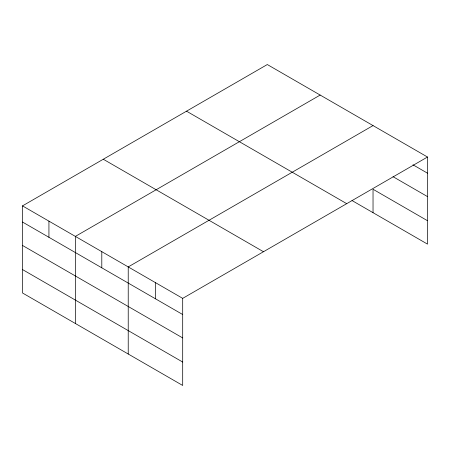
<?xml version="1.0" encoding="UTF-8"?>
<svg xmlns="http://www.w3.org/2000/svg" width="450" height="450" viewBox="0 0 450 450"><rect width="100%" height="100%" fill="white"/><g stroke="black" fill="none" stroke-linecap="round" stroke-linejoin="round"><path stroke-width="0.67" d="M22.5 205.881L182.694 298.367L182.694 385.459L22.5 292.973L22.5 205.881L267.306 64.541L427.5 157.028L427.5 244.119L352.007 200.537M320.169 95.062L75.364 236.396L75.364 323.494M373.033 125.584L128.227 266.918L128.227 354.015M182.694 298.367L427.5 157.028M412.976 164.801L427.5 173.183M393.007 176.676L427.5 196.594M427.5 220.714L373.033 189.264L373.033 212.676M186.519 111.184L346.714 203.67M103.286 159.238L263.481 251.724M22.5 222.036L182.694 314.522M22.5 245.447L182.694 337.933M22.5 269.561L182.694 362.053M155.458 282.639L155.458 298.8M101.796 251.657L101.796 267.817M48.932 221.136L48.932 237.296"/></g></svg>
